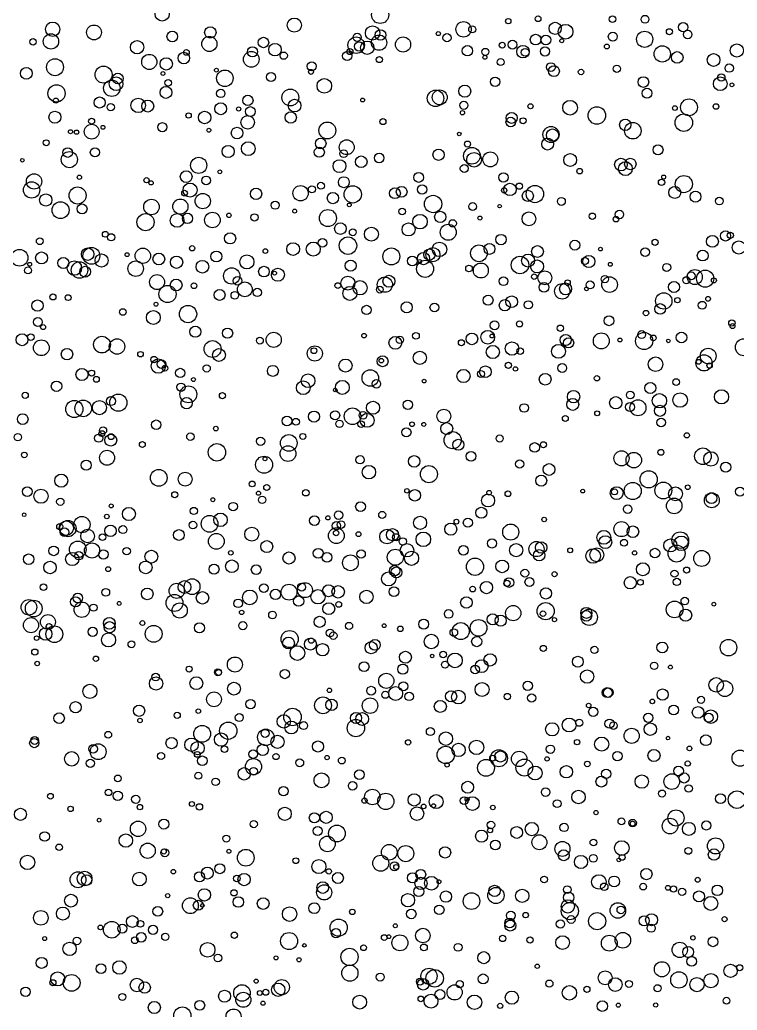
# Model space of a CAD drawing. Extents: x -296 to 296, y -196 to 196.
# Drawn here: x 136.2 to 197.6, y -46.1 to 38.5 of the extents above; entities that cross this region are included whole.
import ezdxf

# ---------------------------------------------------------------- set-up
doc = ezdxf.new("R2010")
doc.units = 0

msp = doc.modelspace()

# ---------------------------------------------------------------- linework, layer by layer
at = {"layer": 'VIA'}
for centre, radius in [((148.3895, 39.0434), 0.6096), ((167.0268, 38.9659), 0.7404), ((139.0291, 37.7352), 0.6114), ((142.5592, 37.4605), 0.6336), ((159.6875, 38.0866), 0.6074), ((174.1581, 37.7256), 0.6571), ((177.9817, 38.4216), 0.229), ((180.5299, 38.6306), 0.2448), ((181.9855, 37.8104), 0.5233), ((182.8807, 37.521), 0.6286), ((186.8938, 38.5901), 0.2888), ((189.6704, 38.5874), 0.3343), ((192.9316, 37.9047), 0.3976), ((138.8829, 36.6928), 0.6544), ((149.2554, 37.1161), 0.4583), ((152.5058, 37.4666), 0.4864), ((165.0591, 37.0393), 0.3499), ((166.3735, 37.4112), 0.6129), ((167.0517, 37.2399), 0.4541), ((171.9966, 37.3594), 0.175), ((172.7404, 37.0062), 0.3523), ((174.8985, 37.7219), 0.3017), ((180.318, 36.8454), 0.4585), ((186.9189, 37.099), 0.3851), ((189.6388, 36.8744), 0.6914), ((191.759, 37.5154), 0.2632), ((193.318, 37.2777), 0.366), ((137.3511, 36.6589), 0.2728), ((146.2437, 36.1954), 0.5685), ((152.4253, 36.4773), 0.6481), ((157.05, 36.6023), 0.4458), ((158.0349, 35.989), 0.5303), ((164.9743, 36.3692), 0.7044), ((165.2274, 36.2655), 0.3971), ((165.9216, 36.1511), 0.5765), ((166.9318, 36.5854), 0.6545), ((168.9844, 36.4235), 0.648), ((177.4626, 36.3737), 0.2517), ((178.3467, 36.4126), 0.3739), ((181.1929, 36.8183), 0.4185), ((182.5577, 36.7466), 0.1714), ((186.4088, 36.2616), 0.2085), ((197.5193, 35.9163), 0.5603), ((147.2871, 34.9397), 0.6479), ((150.245, 35.2741), 0.4939), ((150.4593, 35.7553), 0.2451), ((156.0086, 35.1597), 0.6729), ((156.1066, 35.7964), 0.433), ((158.7809, 35.4762), 0.3112), ((164.2055, 35.455), 0.3882), ((164.4448, 35.8243), 0.2571), ((174.4859, 35.892), 0.4441), ((176.0208, 35.7963), 0.3038), ((179.2326, 35.8222), 0.5344), ((179.4228, 35.7557), 0.3319), ((181.1198, 35.8348), 0.3934), ((191.1452, 35.6258), 0.697), ((192.4245, 35.3236), 0.4952), ((195.5363, 35.1073), 0.5447), ((139.2278, 34.4914), 0.726), ((148.7412, 34.764), 0.5253), ((161.1806, 34.5676), 0.3838), ((166.9583, 35.1395), 0.2625), ((175.9781, 35.3362), 0.1711), ((177.3253, 34.9275), 0.2916), ((181.6266, 34.498), 0.3775), ((196.8747, 34.4127), 0.3576), ((136.7765, 33.9646), 0.5027), ((143.3803, 33.8537), 0.7248), ((144.6017, 33.5194), 0.4547), ((148.4597, 33.9498), 0.161), ((153.0251, 34.2324), 0.1614), ((153.7514, 33.5423), 0.7063), ((157.6991, 33.6489), 0.3918), ((161.116, 34.0898), 0.2116), ((181.8864, 34.1502), 0.4635), ((184.1982, 34.0802), 0.2338), ((187.2611, 34.3526), 0.3053), ((196.195, 33.6143), 0.3114), ((144.0848, 32.6911), 0.7021), ((144.4527, 33.0763), 0.5849), ((148.9049, 33.1501), 0.2895), ((162.2538, 32.8957), 0.6251), ((176.853, 33.2402), 0.3993), ((189.5329, 33.2233), 0.4558), ((196.1071, 33.0738), 0.5879), ((197.101, 32.9814), 0.1625), ((139.3577, 32.2487), 0.7371), ((148.7159, 32.3372), 0.5105), ((153.3979, 32.2444), 0.3567), ((159.3465, 31.8979), 0.7235), ((171.7614, 31.8283), 0.7016), ((172.12, 31.9125), 0.6396), ((174.2579, 32.4358), 0.5158), ((189.838, 32.2664), 0.422), ((139.3031, 31.6323), 0.2189), ((143.043, 31.4684), 0.4746), ((143.9921, 31.0756), 0.313), ((146.3391, 31.2248), 0.6201), ((147.156, 31.1656), 0.512), ((153.393, 30.9345), 0.5084), ((155.7222, 31.6563), 0.4391), ((159.7096, 31.208), 0.5406), ((165.5269, 31.6799), 0.1634), ((174.185, 31.2324), 0.3453), ((179.8783, 31.1493), 0.2159), ((183.2634, 31.0216), 0.6314), ((193.4318, 31.0601), 0.7207), ((195.7336, 31.1288), 0.237), ((139.2164, 30.2123), 0.5139), ((150.6484, 30.3615), 0.2285), ((152.0172, 30.1903), 0.5338), ((154.9234, 30.9232), 0.1783), ((155.9346, 30.698), 0.4202), ((159.3792, 30.1928), 0.4877), ((174.0656, 30.593), 0.1829), ((178.267, 30.1562), 0.4704), ((185.5571, 30.3647), 0.7494), ((192.2265, 30.9965), 0.2008), ((192.9853, 29.7457), 0.7485), ((142.3601, 29.875), 0.257), ((148.4103, 29.3611), 0.3886), ((155.6995, 29.7745), 0.5758), ((162.5132, 29.0848), 0.7208), ((167.2642, 29.84), 0.2569), ((178.192, 29.8021), 0.4069), ((179.249, 29.9074), 0.2595), ((187.9815, 29.564), 0.485), ((188.628, 29.059), 0.7047), ((140.5522, 28.9727), 0.1753), ((141.0708, 28.9366), 0.1836), ((142.3609, 28.9806), 0.6382), ((143.3263, 29.3494), 0.1626), ((152.3824, 29.1059), 0.1719), ((154.7885, 28.8627), 0.4938), ((173.7889, 28.7849), 0.1524), ((181.6335, 28.7369), 0.6858), ((181.7671, 28.6834), 0.5267), ((138.4797, 28.0327), 0.2526), ((155.751, 27.527), 0.5909), ((161.9446, 27.9653), 0.456), ((164.1705, 27.6498), 0.6344), ((174.4954, 27.9175), 0.2613), ((181.3447, 27.9168), 0.5083), ((140.4572, 26.5922), 0.6894), ((140.312, 27.194), 0.4108), ((142.6407, 27.2111), 0.3936), ((154.0275, 27.2797), 0.5174), ((161.8219, 27.2206), 0.4329), ((163.9115, 27.1032), 0.3296), ((166.9402, 26.7318), 0.4107), ((172.0179, 27.0026), 0.4806), ((174.8775, 26.9201), 0.7119), ((175.052, 26.5768), 0.6259), ((176.4415, 26.6131), 0.6418), ((183.2747, 26.5554), 0.5507), ((190.7846, 27.4257), 0.4278), ((136.4329, 26.5412), 0.1567), ((151.5133, 26.1004), 0.6882), ((163.5509, 26.0343), 0.5494), ((165.4063, 26.4029), 0.4975), ((187.6131, 26.1704), 0.5398), ((187.9937, 25.8176), 0.5894), ((188.4118, 26.2139), 0.49), ((150.4439, 25.1341), 0.5022), ((153.3189, 25.5483), 0.1624), ((170.3133, 25.0685), 0.4194), ((174.2172, 25.8293), 0.3364), ((177.5686, 25.0728), 0.3988), ((184.0784, 25.605), 0.2346), ((137.23, 24.0008), 0.698), ((137.4376, 24.726), 0.6559), ((141.3147, 25.0838), 0.1784), ((147.0526, 24.8312), 0.22), ((147.4443, 24.6046), 0.1806), ((150.7716, 23.9901), 0.5999), ((152.157, 24.8155), 0.3738), ((161.961, 24.3543), 0.2956), ((163.9213, 24.6607), 0.4691), ((178.1277, 24.0423), 0.5323), ((178.9266, 24.3206), 0.2651), ((191.083, 24.644), 0.2689), ((191.2681, 25.1016), 0.1674), ((192.9938, 24.4996), 0.7338), ((141.1595, 23.5205), 0.7313), ((150.3007, 23.7272), 0.2406), ((151.8603, 23.0498), 0.6527), ((156.4219, 23.6668), 0.4832), ((160.2254, 23.7156), 0.6539), ((161.1899, 24.0544), 0.3038), ((162.9822, 23.3007), 0.4808), ((164.6866, 23.6206), 0.7381), ((168.2921, 23.715), 0.461), ((168.8656, 23.8407), 0.4594), ((170.616, 24.0363), 0.3995), ((177.6267, 23.9606), 0.2285), ((179.6486, 23.4951), 0.4749), ((180.2586, 23.6502), 0.7393), ((192.217, 23.7842), 0.5125), ((193.9857, 23.4225), 0.4662), ((138.4351, 23.1398), 0.5246), ((139.704, 22.2717), 0.7209), ((147.4731, 22.5443), 0.6642), ((149.9446, 22.5739), 0.6502), ((158.0507, 22.6931), 0.3466), ((164.3881, 22.7193), 0.1613), ((171.5531, 22.7975), 0.7417), ((174.9354, 22.5796), 0.3338), ((182.5176, 23.024), 0.3403), ((196.0245, 23.044), 0.3252), ((141.5443, 22.3785), 0.4227), ((150.5543, 21.5696), 0.4387), ((152.6859, 21.4275), 0.6655), ((154.0938, 21.8308), 0.1883), ((159.7153, 22.1886), 0.1667), ((162.5591, 21.5945), 0.7319), ((168.9061, 22.1566), 0.274), ((172.1669, 21.6938), 0.4827), ((177.2432, 22.609), 0.1516), ((179.7445, 21.533), 0.5889), ((185.1625, 21.7557), 0.2725), ((187.4808, 21.8964), 0.3642), ((146.97, 21.243), 0.7356), ((149.6661, 21.3952), 0.5813), ((156.2883, 21.6514), 0.3104), ((163.6278, 20.6967), 0.4941), ((169.4566, 20.6203), 0.5546), ((170.4314, 21.2901), 0.6237), ((173.2321, 21.1454), 0.3123), ((175.5529, 21.5962), 0.1727), ((187.1909, 21.5009), 0.2403), ((143.5276, 20.2092), 0.2504), ((154.1966, 19.8595), 0.4782), ((164.6859, 20.3773), 0.2931), ((166.276, 20.2234), 0.5976), ((172.8453, 20.3781), 0.6854), ((196.5518, 20.0656), 0.4332), ((196.9733, 20.1125), 0.2665), ((137.9274, 19.6192), 0.2917), ((144.0252, 19.9507), 0.3109), ((159.5865, 18.9445), 0.545), ((161.3094, 18.9418), 0.5986), ((162.0948, 19.4734), 0.3621), ((164.2733, 19.237), 0.7461), ((172.0953, 18.9214), 0.6201), ((177.3613, 19.7551), 0.4491), ((183.6761, 19.2788), 0.4218), ((190.5328, 19.5189), 0.2646), ((195.4339, 19.6031), 0.5064), ((197.6961, 19.0822), 0.5681), ((136.189, 18.2006), 0.7159), ((138.0825, 18.189), 0.5136), ((142.0226, 18.5096), 0.5314), ((142.3386, 18.3686), 0.7194), ((145.3891, 18.4696), 0.168), ((146.7388, 18.371), 0.6572), ((150.9523, 19.0151), 0.2236), ((153.0237, 18.3108), 0.4679), ((157.2175, 18.7775), 0.1983), ((167.9826, 18.3148), 0.7266), ((170.7323, 18.1289), 0.5229), ((171.2343, 18.4755), 0.4839), ((171.533, 18.4674), 0.6047), ((175.4739, 18.5831), 0.7143), ((176.3755, 18.9591), 0.4689), ((180.4767, 18.7347), 0.5034), ((185.8586, 18.9431), 0.1583), ((189.6811, 18.6844), 0.3626), ((194.6061, 18.3917), 0.4648), ((137.0618, 17.6435), 0.1618), ((139.9416, 17.7534), 0.4664), ((140.8824, 17.3247), 0.6171), ((141.3256, 17.1544), 0.7073), ((143.2092, 17.9711), 0.5617), ((146.1282, 17.2763), 0.6623), ((148.1043, 18.0945), 0.5019), ((149.6195, 17.8214), 0.5256), ((151.8362, 17.4399), 0.5419), ((155.6295, 17.8473), 0.604), ((164.5053, 17.5316), 0.4699), ((169.7792, 17.9315), 0.4214), ((170.869, 17.2562), 0.7313), ((170.4041, 17.8785), 0.1668), ((178.9816, 17.586), 0.749), ((179.6697, 17.9657), 0.5549), ((180.4444, 17.4614), 0.5513), ((184.5456, 17.9267), 0.2964), ((184.8718, 17.882), 0.521), ((186.7013, 17.6426), 0.1664), ((136.9246, 17.1219), 0.295), ((141.8054, 17.0136), 0.4635), ((154.3323, 16.653), 0.6976), ((157.0919, 17.018), 0.4585), ((158.2868, 16.7504), 0.5591), ((158.0064, 16.8908), 0.1626), ((174.6223, 17.2938), 0.2842), ((175.6349, 17.1138), 0.6377), ((181.1048, 16.4834), 0.5949), ((191.5273, 17.3727), 0.3446), ((193.6124, 16.6501), 0.3409), ((193.9298, 16.5543), 0.6406), ((194.8156, 16.4186), 0.7292), ((147.9507, 16.1216), 0.6385), ((149.5877, 15.8736), 0.5002), ((154.832, 16.2348), 0.3617), ((155.4574, 15.5073), 0.6337), ((164.2667, 16.033), 0.5996), ((165.301, 15.6357), 0.6101), ((167.431, 15.9031), 0.6532), ((167.7747, 16.1953), 0.5102), ((177.5643, 16.1921), 0.3709), ((180.1966, 16.5864), 0.2296), ((181.0372, 15.6805), 0.4167), ((183.0505, 16.0884), 0.2314), ((184.9736, 15.8806), 0.3365), ((186.242, 16.3767), 0.3168), ((186.6404, 15.9061), 0.6708), ((192.1448, 15.6997), 0.473), ((193.2094, 16.2806), 0.3039), ((195.5586, 16.2702), 0.2146), ((148.8519, 15.1033), 0.7347), ((151.1095, 15.8112), 0.2452), ((153.2995, 15.0266), 0.4669), ((154.6013, 14.9921), 0.3245), ((156.5242, 15.239), 0.3576), ((163.4058, 15.8219), 0.2461), ((164.439, 15.1597), 0.5994), ((166.9978, 15.4799), 0.289), ((182.593, 15.3374), 0.6588), ((182.8841, 15.5432), 0.5118), ((184.6641, 15.5426), 0.1592), ((137.7287, 14.1176), 0.4842), ((139.0475, 14.8598), 0.265), ((140.3484, 14.7952), 0.2481), ((147.8638, 14.2319), 0.1682), ((169.3005, 13.9646), 0.4759), ((176.2541, 14.5765), 0.4218), ((177.6862, 14.1482), 0.477), ((178.2721, 14.4453), 0.4983), ((179.702, 14.1767), 0.3499), ((191.275, 14.5131), 0.7012), ((192.4447, 14.5773), 0.2296), ((194.5601, 14.1433), 0.3357), ((195.0613, 14.6948), 0.2048), ((145.0238, 13.5672), 0.2796), ((147.6364, 13.0945), 0.5917), ((150.6002, 13.3897), 0.7392), ((165.8618, 13.7408), 0.3993), ((171.6638, 13.9509), 0.3758), ((189.7549, 13.4763), 0.2293), ((190.969, 13.8258), 0.4566), ((137.7634, 12.7077), 0.38), ((176.807, 12.4258), 0.3779), ((178.9396, 12.5486), 0.2618), ((186.5947, 12.8171), 0.4176), ((197.0977, 12.6269), 0.2737), ((138.2056, 12.2724), 0.2131), ((151.2228, 11.8823), 0.4772), ((153.9816, 11.7624), 0.4356), ((176.2275, 11.4149), 0.5847), ((182.4313, 12.1842), 0.2691), ((189.3847, 11.6367), 0.339), ((192.7875, 11.3913), 0.459), ((197.1536, 12.3639), 0.2104), ((136.4067, 11.2012), 0.5109), ((137.1609, 11.4141), 0.2901), ((138.0585, 10.5102), 0.671), ((143.243, 10.7792), 0.7153), ((144.5338, 10.6184), 0.6618), ((152.7008, 10.4052), 0.7218), ((156.7456, 11.1185), 0.293), ((157.9298, 11.1944), 0.6477), ((165.6515, 11.5461), 0.1967), ((168.3237, 10.9308), 0.5433), ((168.7021, 11.1923), 0.3173), ((170.0867, 11.5328), 0.2888), ((173.9701, 10.9419), 0.2567), ((174.8703, 11.2726), 0.4996), ((176.5866, 11.5141), 0.1599), ((178.2979, 10.4456), 0.5719), ((182.8914, 11.1765), 0.4786), ((183.1403, 10.9373), 0.4362), ((185.9362, 11.0968), 0.6804), ((187.5265, 11.1778), 0.1675), ((189.5956, 11.0879), 0.7364), ((190.3799, 11.3545), 0.2428), ((191.6606, 11.0975), 0.1527), ((198.13, 10.5553), 0.7313), ((140.256, 9.9664), 0.4885), ((146.5355, 9.9605), 0.2349), ((153.2474, 9.8929), 0.5431), ((161.4392, 10.0227), 0.6488), ((161.3682, 10.2588), 0.2485), ((170.4131, 9.6541), 0.5641), ((176.6582, 10.1486), 0.5588), ((179.003, 10.2226), 0.2798), ((182.2704, 10.2054), 0.5925), ((195.0737, 9.8039), 0.6706), ((147.6961, 9.5038), 0.2731), ((148.0561, 8.9435), 0.6122), ((148.3318, 9.1074), 0.3644), ((164.0629, 8.9866), 0.5613), ((167.2357, 9.3625), 0.4678), ((167.1231, 9.4036), 0.192), ((190.5737, 9.1046), 0.6236), ((194.7139, 9.2199), 0.6928), ((194.261, 9.309), 0.2033), ((141.5335, 8.2248), 0.5164), ((142.356, 8.3461), 0.2551), ((148.6271, 8.759), 0.2419), ((149.932, 8.36), 0.3949), ((152.1939, 8.7486), 0.3126), ((157.8547, 8.5366), 0.4698), ((166.1802, 7.9232), 0.7058), ((174.1526, 8.0959), 0.5612), ((175.6389, 8.269), 0.2974), ((176.0222, 8.4612), 0.4984), ((177.99, 9.0084), 0.2677), ((178.5928, 8.7029), 0.191), ((182.5893, 8.7755), 0.3826), ((195.1909, 8.9888), 0.2256), ((139.3592, 7.2173), 0.4463), ((142.7667, 7.8121), 0.2493), ((151.0679, 7.7954), 0.1701), ((160.4516, 7.0975), 0.5877), ((160.8616, 7.6927), 0.5833), ((163.7916, 7.1242), 0.595), ((166.7058, 7.4233), 0.362), ((170.7859, 7.6661), 0.1593), ((181.1358, 7.8219), 0.5038), ((185.5597, 7.9022), 0.2302), ((192.3349, 7.5775), 0.2883), ((150.001, 7.1392), 0.353), ((150.6301, 6.5321), 0.7229), ((163.1866, 6.8997), 0.1576), ((183.5603, 6.3315), 0.5287), ((188.4062, 6.4738), 0.3256), ((190.1263, 7.0705), 0.4664), ((196.2119, 6.3211), 0.6069), ((136.6797, 6.4474), 0.2652), ((140.8798, 5.2758), 0.7304), ((141.6361, 5.329), 0.7131), ((143.0265, 5.3954), 0.6034), ((144.0049, 5.9507), 0.3878), ((144.6416, 5.8193), 0.7362), ((150.4786, 5.7788), 0.4843), ((153.5385, 6.4157), 0.2603), ((166.4148, 5.3835), 0.5597), ((169.3988, 5.6362), 0.3978), ((183.4901, 5.6732), 0.5096), ((187.1682, 5.8116), 0.5271), ((189.0701, 5.3812), 0.6845), ((190.9043, 5.982), 0.6129), ((192.6719, 6.0449), 0.6201), ((161.372, 4.6273), 0.4787), ((163.1766, 4.7347), 0.3891), ((164.6623, 4.6578), 0.7055), ((172.4731, 4.6707), 0.5963), ((179.3297, 5.3655), 0.3672), ((185.5811, 4.9114), 0.2074), ((188.3886, 5.4472), 0.3825), ((190.9489, 5.123), 0.4732), ((136.4672, 4.4123), 0.459), ((147.8796, 3.9294), 0.4096), ((159.0608, 4.2576), 0.4177), ((159.8276, 4.1871), 0.2917), ((163.5529, 4.0114), 0.3209), ((165.4031, 3.9795), 0.2768), ((165.5619, 4.7387), 0.3285), ((165.9188, 4.3079), 0.5896), ((182.8548, 4.4706), 0.2517), ((191.0532, 4.1214), 0.3681), ((143.2354, 3.1723), 0.2479), ((143.3364, 3.4446), 0.3034), ((152.9816, 3.6035), 0.1947), ((169.2691, 3.2865), 0.3949), ((169.7531, 3.9708), 0.1968), ((170.7566, 3.9595), 0.1708), ((172.7179, 3.6064), 0.5082), ((136.0493, 2.8717), 0.3198), ((142.9601, 2.7886), 0.3504), ((143.9941, 2.6112), 0.5062), ((144.0249, 2.9148), 0.2533), ((150.803, 2.9153), 0.3174), ((156.7999, 2.5198), 0.3532), ((159.2161, 2.3727), 0.7117), ((160.4152, 2.9302), 0.258), ((173.2281, 2.6099), 0.7355), ((173.7073, 2.2192), 0.4718), ((177.2411, 2.7545), 0.3025), ((193.2407, 3.0266), 0.221), ((143.677, 1.1079), 0.6399), ((146.6953, 2.2393), 0.251), ((153.0683, 1.5753), 0.7465), ((159.1453, 1.4645), 0.6727), ((180.2362, 1.9891), 0.4131), ((180.984, 2.2262), 0.2535), ((187.6619, 1.06), 0.6434), ((191.0242, 1.5742), 0.2555), ((194.6235, 1.2381), 0.7116), ((136.6003, 1.3504), 0.2376), ((141.899, 0.479), 0.4308), ((157.101, 0.518), 0.7283), ((157.1807, 1.0225), 0.1641), ((165.309, 0.9396), 0.3547), ((169.9326, 0.7996), 0.4953), ((174.7946, 1.2337), 0.4129), ((178.9535, 0.5717), 0.3504), ((188.711, 0.9094), 0.6628), ((195.3072, 1.0124), 0.6171), ((148.0952, -0.6066), 0.7155), ((166.0665, -0.1215), 0.5733), ((171.1946, -0.2942), 0.733), ((181.4667, 0.1068), 0.5012), ((189.9845, -0.7327), 0.7383), ((196.5671, 0.3131), 0.4339), ((139.7647, -0.8483), 0.5593), ((150.3559, -0.7178), 0.5935), ((180.7964, -0.8453), 0.4717), ((136.8592, -1.786), 0.4066), ((138.029, -2.1766), 0.607), ((156.0819, -1.1268), 0.2495), ((157.3256, -1.4283), 0.2562), ((160.6722, -1.8805), 0.2742), ((169.3138, -1.7103), 0.1915), ((169.9923, -2.1015), 0.4873), ((176.3432, -1.8737), 0.1993), ((184.343, -1.7376), 0.1586), ((187.2495, -1.9143), 0.5471), ((187.0607, -1.8026), 0.2613), ((188.6222, -1.7301), 0.733), ((191.2365, -1.6879), 0.722), ((192.2741, -1.9798), 0.5931), ((193.3241, -1.4107), 0.1977), ((197.7837, -1.7858), 0.3875), ((139.6805, -2.6477), 0.3124), ((149.4674, -2.0516), 0.2603), ((152.7223, -2.4752), 0.1676), ((156.6269, -1.9191), 0.1765), ((156.9441, -2.4847), 0.3109), ((176.2584, -2.5438), 0.5539), ((177.9493, -1.9707), 0.242), ((192.164, -3.0079), 0.6648), ((195.383, -2.5213), 0.6366), ((195.3525, -2.3552), 0.4548), ((144.0339, -3.0059), 0.1652), ((145.5434, -3.6945), 0.5594), ((151.0977, -3.4349), 0.3074), ((154.4626, -3.0653), 0.3603), ((165.3489, -3.0633), 0.4175), ((175.6706, -3.5907), 0.473), ((188.1897, -3.2826), 0.3674), ((136.5916, -3.7629), 0.1557), ((141.5281, -4.6039), 0.6956), ((143.657, -3.9119), 0.1922), ((152.445, -4.5332), 0.7172), ((153.374, -4.1939), 0.5756), ((161.4101, -4.2632), 0.4182), ((162.5566, -4.027), 0.1779), ((163.475, -3.799), 0.3625), ((167.1996, -3.7698), 0.2999), ((170.4393, -4.4551), 0.5609), ((173.5467, -4.3521), 0.2034), ((174.5265, -4.4413), 0.3889), ((181.0498, -4.1623), 0.1939), ((139.6363, -4.7671), 0.2642), ((140.1945, -4.9032), 0.6164), ((140.3286, -4.9416), 0.6946), ((140.0484, -5.256), 0.3701), ((142.0106, -5.5789), 0.5819), ((143.9751, -5.137), 0.4905), ((145.0321, -5.0318), 0.343), ((149.8237, -5.4908), 0.459), ((151.0176, -4.6441), 0.3237), ((156.0486, -5.4235), 0.5978), ((163.2787, -5.5422), 0.677), ((163.2833, -4.7021), 0.3601), ((163.6779, -4.6035), 0.3268), ((167.6121, -5.623), 0.6218), ((168.0798, -5.4654), 0.5203), ((173.0641, -4.9912), 0.5132), ((178.1899, -5.2393), 0.6867), ((187.6599, -4.987), 0.6441), ((188.6355, -5.2116), 0.4945), ((143.2891, -5.6763), 0.2882), ((153.0179, -6.0368), 0.6745), ((163.2642, -5.3191), 0.2333), ((165.1764, -5.4184), 0.2099), ((168.3862, -5.6875), 0.3089), ((168.9662, -6.0408), 0.3181), ((170.7162, -5.8602), 0.6209), ((176.5863, -6.2114), 0.3917), ((186.1501, -5.6928), 0.5914), ((186.2798, -6.1015), 0.5518), ((187.88, -6.1593), 0.2929), ((191.8389, -6.3811), 0.5616), ((192.6858, -5.932), 0.7086), ((192.77, -6.2014), 0.6236), ((139.1163, -6.845), 0.4123), ((141.1778, -6.721), 0.7133), ((142.3925, -6.8112), 0.6499), ((143.3644, -7.1562), 0.4024), ((145.3525, -6.8713), 0.3169), ((157.3329, -6.4847), 0.5124), ((161.7295, -7.0574), 0.4243), ((165.4016, -7.1147), 0.3577), ((168.3263, -7.394), 0.6879), ((169.3202, -6.7968), 0.5731), ((174.1473, -6.8018), 0.4085), ((178.6546, -6.7861), 0.558), ((180.3876, -6.6926), 0.6482), ((180.6204, -7.2236), 0.4851), ((180.7832, -6.5639), 0.4894), ((183.2678, -6.8025), 0.2074), ((185.2322, -7.285), 0.6228), ((185.5483, -7.1911), 0.5934), ((190.5229, -7.033), 0.4042), ((192.3726, -7.0799), 0.7228), ((136.9724, -7.5639), 0.4521), ((140.7038, -7.544), 0.5654), ((141.2751, -7.2587), 0.3603), ((147.467, -7.3354), 0.5485), ((154.2548, -7.0188), 0.1947), ((159.2322, -7.46), 0.5183), ((162.4806, -7.4046), 0.4148), ((164.4883, -7.8669), 0.6721), ((169.7121, -7.4781), 0.6058), ((175.1363, -8.2041), 0.7349), ((188.779, -7.018), 0.1855), ((194.5172, -7.4904), 0.6817), ((138.8016, -8.2731), 0.5322), ((143.7741, -8.41), 0.2114), ((146.9897, -8.2637), 0.54), ((152.8234, -8.4095), 0.4274), ((154.3476, -8.1617), 0.5413), ((156.4248, -8.4505), 0.4151), ((168.2622, -8.5463), 0.4422), ((168.4144, -8.6874), 0.4621), ((177.4581, -8.1779), 0.5418), ((179.3983, -8.7534), 0.3314), ((189.4902, -8.4245), 0.5562), ((193.2261, -8.489), 0.2593), ((150.9472, -9.91), 0.6756), ((167.7563, -9.2483), 0.6008), ((178.0421, -9.5552), 0.4103), ((179.7878, -9.51), 0.3779), ((181.9445, -8.8395), 0.2156), ((188.4152, -9.5714), 0.5234), ((189.2778, -9.5351), 0.2433), ((192.1913, -8.7964), 0.301), ((192.3902, -9.5015), 0.3127), ((138.2513, -9.95), 0.2811), ((143.5703, -10.3941), 0.3302), ((147.1119, -10.5274), 0.5007), ((149.6332, -10.2668), 0.6498), ((150.2985, -9.9349), 0.5417), ((157.088, -10.0279), 0.3715), ((158.0752, -10.5659), 0.4422), ((159.2345, -10.3781), 0.6793), ((160.5926, -10.2058), 0.6388), ((160.3158, -9.9451), 0.3402), ((162.6202, -10.2559), 0.5147), ((163.4362, -10.3452), 0.5321), ((168.2067, -10.3371), 0.4109), ((174.9348, -10.1129), 0.2398), ((176.1136, -9.9826), 0.5303), ((177.8618, -9.6273), 0.2668), ((181.1958, -10.4859), 0.4794), ((140.9893, -11.2018), 0.4358), ((141.1774, -10.8738), 0.4123), ((149.4447, -11.2995), 0.7254), ((151.8361, -10.8649), 0.5316), ((154.8903, -11.3331), 0.3675), ((155.8814, -10.8262), 0.6293), ((160.0583, -11.1362), 0.4365), ((161.7071, -10.7731), 0.6117), ((165.8577, -10.7815), 0.5722), ((174.4008, -11.2631), 0.4921), ((193.073, -11.1364), 0.3225), ((136.9949, -11.669), 0.6651), ((137.4044, -11.7784), 0.7128), ((141.5167, -11.8764), 0.6583), ((142.519, -11.698), 0.3032), ((144.7088, -11.3382), 0.1636), ((149.8876, -11.9395), 0.6504), ((162.6297, -11.7889), 0.5102), ((163.4811, -11.4241), 0.247), ((178.4026, -12.1693), 0.6547), ((181.1776, -11.9973), 0.7338), ((184.6616, -12.1478), 0.4733), ((184.9063, -12.5224), 0.6958), ((192.2035, -11.8532), 0.716), ((193.1425, -12.3422), 0.5178), ((195.5566, -11.4051), 0.166), ((137.1754, -13.1959), 0.6419), ((138.6221, -12.9227), 0.6341), ((143.8729, -13.0404), 0.5064), ((155.1868, -12.1062), 0.1915), ((157.8214, -12.3263), 0.3257), ((161.8544, -12.9138), 0.4727), ((170.7481, -13.1124), 0.4255), ((172.8826, -12.2397), 0.3691), ((176.6488, -12.7052), 0.4714), ((177.3362, -12.8104), 0.4748), ((180.9429, -12.2161), 0.2374), ((181.9311, -12.724), 0.1825), ((184.661, -12.3977), 0.4535), ((138.4267, -13.9462), 0.5338), ((139.1734, -13.9742), 0.7172), ((138.724, -13.3099), 0.2535), ((142.4479, -13.7656), 0.3884), ((143.8982, -13.3721), 0.4786), ((146.7002, -13.0168), 0.2069), ((147.6612, -13.9429), 0.7202), ((151.5718, -13.4261), 0.4306), ((155.2869, -13.2432), 0.3513), ((162.7433, -13.8687), 0.3287), ((164.364, -13.2643), 0.3083), ((167.3692, -13.2438), 0.1661), ((168.7494, -13.5085), 0.2372), ((173.3245, -13.8344), 0.3263), ((173.9194, -13.7061), 0.7271), ((175.4445, -13.4283), 0.7154), ((137.6537, -14.3063), 0.1931), ((143.8077, -14.4576), 0.6036), ((159.2885, -14.3843), 0.7313), ((159.1925, -14.726), 0.5028), ((161.0622, -14.8154), 0.512), ((161.1354, -14.5216), 0.2264), ((163.0283, -14.0935), 0.3149), ((171.3999, -14.5962), 0.6162), ((175.28, -14.6029), 0.4341), ((145.7612, -14.8316), 0.2906), ((159.9492, -15.5822), 0.6295), ((162.1084, -15.2912), 0.5254), ((166.2573, -15.1249), 0.5195), ((166.5781, -14.8805), 0.4625), ((180.9721, -15.1859), 0.265), ((185.3471, -15.3066), 0.3026), ((191.1418, -15.1023), 0.466), ((196.8087, -15.1188), 0.7072), ((137.5029, -15.4993), 0.2637), ((142.7256, -16.0652), 0.2296), ((154.6073, -16.5652), 0.6451), ((169.1867, -15.9433), 0.5114), ((171.4758, -15.8262), 0.1503), ((172.4123, -15.7008), 0.2765), ((173.422, -16.2061), 0.624), ((176.4349, -16.1647), 0.5322), ((183.9273, -16.321), 0.4663), ((137.7075, -16.4785), 0.1943), ((150.6937, -16.9524), 0.2567), ((153.1559, -17.2238), 0.2979), ((165.6518, -16.7436), 0.4236), ((168.963, -16.9604), 0.4328), ((172.5705, -16.5709), 0.2872), ((175.1567, -16.9768), 0.3699), ((175.6993, -16.7001), 0.5493), ((190.4525, -16.6715), 0.3097), ((191.8446, -16.7798), 0.1663), ((147.8647, -18.1805), 0.5686), ((147.8318, -17.6349), 0.3286), ((151.3115, -18.1556), 0.5503), ((153.2124, -17.2368), 0.2544), ((158.8756, -17.3736), 0.3978), ((167.551, -17.9539), 0.6469), ((184.7211, -17.5875), 0.5682), ((195.7561, -18.3018), 0.6193), ((142.212, -18.857), 0.6059), ((154.5294, -18.6237), 0.5544), ((162.6914, -18.7675), 0.1875), ((166.2572, -18.8079), 0.3837), ((168.3504, -19.0398), 0.5956), ((169.0172, -18.4279), 0.3818), ((175.7372, -18.6944), 0.5951), ((179.6486, -18.3824), 0.3973), ((186.4373, -18.9602), 0.4246), ((186.5299, -18.9588), 0.4099), ((196.5008, -18.6248), 0.6711), ((152.821, -19.5338), 0.6339), ((162.1391, -20.0499), 0.7154), ((166.1611, -20.0741), 0.6619), ((167.4713, -19.1481), 0.3004), ((169.5034, -19.2825), 0.3661), ((173.092, -19.2751), 0.4764), ((173.7165, -19.3431), 0.5845), ((177.8972, -19.2978), 0.2722), ((179.9795, -19.421), 0.3556), ((191.1739, -19.1262), 0.4783), ((194.4635, -19.5805), 0.3026), ((140.9882, -20.2121), 0.4859), ((146.4186, -20.5075), 0.4817), ((155.9482, -19.9431), 0.4017), ((159.5379, -21.05), 0.7478), ((162.8667, -20.0052), 0.4827), ((172.1682, -20.1385), 0.5169), ((184.8509, -20.0652), 0.1968), ((185.2402, -20.6019), 0.3886), ((190.3014, -19.7135), 0.1938), ((192.1155, -20.4494), 0.4103), ((194.2096, -20.6512), 0.4967), ((139.578, -21.1454), 0.449), ((146.4924, -21.343), 0.1948), ((149.6744, -20.901), 0.2634), ((151.4797, -20.5436), 0.1937), ((154.9799, -21.0918), 0.3432), ((158.7859, -21.4225), 0.5722), ((164.9607, -21.1315), 0.4758), ((165.4848, -21.2218), 0.5483), ((183.1904, -21.729), 0.5973), ((189.952, -21.1108), 0.3967), ((195.3019, -21.0163), 0.5755), ((195.1139, -21.1095), 0.3816), ((151.8041, -22.4826), 0.7201), ((154.0409, -22.217), 0.7376), ((159.432, -21.9426), 0.5547), ((160.4835, -21.783), 0.3429), ((164.9483, -21.9925), 0.7424), ((171.3184, -22.2921), 0.3425), ((181.7336, -22.0983), 0.5684), ((184.0435, -21.5389), 0.3004), ((186.6326, -21.6197), 0.3892), ((186.9765, -21.7822), 0.3182), ((190.1211, -22.0894), 0.5358), ((137.4899, -23.0518), 0.3321), ((143.7775, -22.567), 0.2942), ((149.1953, -23.2687), 0.4846), ((150.8994, -23.4186), 0.5767), ((153.4264, -22.9773), 0.5728), ((157.2487, -22.7813), 0.705), ((157.1878, -22.4489), 0.3414), ((158.2479, -23.1629), 0.5613), ((172.6382, -22.8991), 0.5765), ((185.9664, -23.3609), 0.6016), ((188.5301, -22.6552), 0.6462), ((191.6355, -22.8473), 0.1571), ((194.8764, -23.0327), 0.4578), ((137.4546, -23.271), 0.3953), ((142.4944, -23.7645), 0.3769), ((142.9139, -24.0127), 0.6786), ((151.4175, -23.7046), 0.5651), ((153.7215, -23.7955), 0.285), ((156.9875, -23.8579), 0.486), ((161.7099, -23.5659), 0.4786), ((169.4101, -23.2169), 0.2252), ((172.6309, -24.2843), 0.7421), ((173.7332, -23.8636), 0.568), ((175.2638, -23.6401), 0.6206), ((181.5811, -23.8062), 0.3621), ((183.8641, -23.1951), 0.2275), ((193.4664, -23.7311), 0.2035), ((140.6524, -24.6211), 0.6155), ((148.2923, -24.3795), 0.3077), ((151.3939, -24.2372), 0.2486), ((151.8255, -24.7837), 0.4079), ((156.1649, -24.2141), 0.3647), ((158.1235, -24.4225), 0.2612), ((162.4853, -24.5098), 0.1842), ((163.7446, -24.7694), 0.2918), ((176.6449, -24.5643), 0.2555), ((177.1786, -24.5735), 0.7274), ((177.3115, -24.4222), 0.4765), ((178.9143, -24.6245), 0.6584), ((181.2923, -24.6264), 0.1847), ((187.316, -24.384), 0.3976), ((190.4362, -24.3294), 0.5174), ((197.7981, -24.5617), 0.6886), ((142.2496, -25.004), 0.3506), ((155.4006, -25.9024), 0.5276), ((156.1957, -25.2897), 0.6905), ((156.205, -25.6784), 0.3246), ((160.1503, -24.9574), 0.3346), ((172.7467, -25.1445), 0.1853), ((176.0783, -25.3887), 0.7224), ((179.354, -25.3699), 0.7227), ((180.2724, -25.8314), 0.5967), ((182.9456, -25.727), 0.5284), ((184.7392, -25.0562), 0.2383), ((192.5383, -25.6545), 0.4156), ((193.3196, -25.0235), 0.2266), ((144.5948, -26.2942), 0.2875), ((151.4725, -26.0665), 0.2955), ((162.0119, -26.4621), 0.6349), ((165.2523, -25.9729), 0.409), ((185.9457, -26.5617), 0.466), ((186.3503, -25.9122), 0.3973), ((189.3916, -26.5669), 0.5732), ((191.9547, -26.566), 0.6699), ((193.0109, -26.2559), 0.4306), ((152.9588, -26.583), 0.321), ((158.7653, -27.3818), 0.394), ((164.6747, -26.9236), 0.3648), ((174.5103, -27.0511), 0.5081), ((193.4031, -27.1571), 0.3179), ((138.8376, -27.8181), 0.2434), ((143.8031, -27.4912), 0.2747), ((144.5916, -27.7788), 0.4056), ((146.1273, -28.0793), 0.3572), ((166.361, -27.8802), 0.6592), ((167.5098, -28.2584), 0.6945), ((169.9344, -28.1346), 0.5233), ((171.8096, -28.2784), 0.5967), ((174.2045, -28.1932), 0.3355), ((174.4572, -28.0771), 0.1736), ((174.9159, -28.4404), 0.582), ((181.176, -27.4642), 0.3684), ((183.9825, -27.883), 0.5758), ((191.1257, -27.5876), 0.2993), ((196.1245, -28.0262), 0.4252), ((197.5317, -28.1077), 0.7455), ((140.5557, -28.8957), 0.2313), ((146.4841, -28.745), 0.2356), ((150.935, -28.4815), 0.2112), ((151.5753, -28.7274), 0.2748), ((158.869, -29.323), 0.5585), ((165.6893, -28.1879), 0.2286), ((170.1758, -29.3042), 0.5744), ((170.7432, -28.6846), 0.1994), ((171.5922, -28.63), 0.1674), ((176.6569, -28.7806), 0.1947), ((182.1566, -28.4478), 0.3351), ((136.2693, -29.3639), 0.5158), ((161.4004, -29.6558), 0.4336), ((162.4054, -29.6219), 0.5194), ((185.4792, -29.2128), 0.182), ((192.3213, -29.6741), 0.6878), ((142.9965, -29.8593), 0.1596), ((146.3269, -30.6034), 0.6569), ((148.5395, -30.1959), 0.4312), ((156.2217, -30.1989), 0.3082), ((161.6789, -30.7808), 0.388), ((163.331, -31.0021), 0.7133), ((176.4967, -30.2745), 0.3205), ((178.7055, -30.9119), 0.5038), ((179.9889, -30.6238), 0.5651), ((182.7556, -30.4878), 0.3565), ((187.656, -29.964), 0.289), ((188.6125, -30.1161), 0.3233), ((188.6111, -30.1612), 0.2115), ((191.8086, -30.3669), 0.6704), ((193.4174, -30.6085), 0.5538), ((194.9074, -30.315), 0.3879), ((138.3395, -31.2576), 0.4098), ((145.2848, -31.6063), 0.5747), ((153.8694, -31.4382), 0.2982), ((162.5203, -31.8915), 0.6669), ((175.6983, -31.2274), 0.5144), ((176.4257, -30.728), 0.2096), ((180.6446, -31.7524), 0.6363), ((139.5783, -32.1794), 0.2789), ((147.1518, -32.4757), 0.6499), ((167.8026, -32.6), 0.6674), ((169.2157, -32.7207), 0.6891), ((172.5795, -32.6161), 0.485), ((176.8711, -31.9824), 0.4101), ((182.6135, -32.3194), 0.6414), ((185.2577, -31.7687), 0.2857), ((187.6851, -32.2442), 0.6273), ((195.7004, -32.0663), 0.6874), ((136.8757, -33.4669), 0.6185), ((148.6132, -32.6454), 0.3405), ((148.5239, -32.5415), 0.2159), ((154.0923, -32.5201), 0.1704), ((155.5348, -33.072), 0.7169), ((167.0758, -33.5391), 0.6814), ((182.7176, -32.8662), 0.4644), ((184.1952, -33.4338), 0.565), ((185.2514, -33.1238), 0.3257), ((187.7175, -33.0398), 0.2474), ((193.3733, -32.4929), 0.2882), ((195.5709, -32.8018), 0.4883), ((153.32, -34.0095), 0.4283), ((159.8203, -33.3236), 0.2473), ((161.791, -33.8304), 0.6014), ((168.2494, -33.8093), 0.3796), ((168.3971, -33.866), 0.2097), ((187.4258, -33.2606), 0.1572), ((141.1941, -34.9538), 0.6783), ((141.7598, -34.8491), 0.6264), ((141.9336, -34.9876), 0.4485), ((146.4432, -34.8967), 0.5842), ((149.3393, -34.2601), 0.1921), ((151.5825, -34.7083), 0.4377), ((152.2546, -34.3856), 0.5055), ((154.7824, -34.8388), 0.2827), ((155.3917, -34.9336), 0.5273), ((162.6328, -34.2364), 0.2282), ((163.4198, -34.8041), 0.4648), ((169.7924, -34.7935), 0.4338), ((170.4992, -34.5015), 0.4185), ((171.4087, -35.249), 0.585), ((181.0376, -34.9272), 0.2835), ((185.73, -35.1437), 0.6209), ((187.0342, -35.1029), 0.4646), ((189.7948, -34.473), 0.4826), ((162.2426, -36.0335), 0.6474), ((162.1201, -35.6188), 0.5002), ((170.3258, -35.9621), 0.4298), ((170.5183, -35.2638), 0.524), ((172.0534, -35.1246), 0.1664), ((176.8065, -35.9083), 0.4848), ((183.0255, -35.8017), 0.3222), ((186.1873, -35.5521), 0.3176), ((189.5054, -35.5431), 0.2853), ((191.631, -35.646), 0.2107), ((192.1049, -35.7475), 0.2654), ((194.1728, -34.958), 0.2157), ((195.8536, -35.8603), 0.4459), ((140.5904, -36.7472), 0.5488), ((148.8627, -36.3177), 0.1821), ((151.9975, -36.2513), 0.5284), ((154.5234, -36.0751), 0.2673), ((169.4057, -36.7051), 0.5682), ((172.6547, -36.3998), 0.4846), ((174.8358, -36.7807), 0.7094), ((176.9226, -36.2988), 0.6933), ((179.1715, -36.3315), 0.5683), ((183.1473, -36.4663), 0.4495), ((192.8378, -35.992), 0.3142), ((194.2854, -36.3784), 0.4703), ((195.2923, -36.9739), 0.5944), ((150.8013, -37.1733), 0.6774), ((151.4787, -37.1398), 0.4268), ((151.8204, -37.1427), 0.1523), ((154.8979, -36.8585), 0.4501), ((157.0226, -36.9915), 0.501), ((161.3892, -37.383), 0.4684), ((172.0788, -37.5252), 0.4067), ((183.0738, -37.23), 0.5698), ((183.2464, -37.6335), 0.7348), ((187.3492, -37.5778), 0.6636), ((187.607, -37.531), 0.3287), ((138.0177, -38.2086), 0.6314), ((139.9014, -37.8466), 0.5577), ((145.8397, -38.5242), 0.5054), ((148.0166, -37.6613), 0.4163), ((159.2873, -37.8918), 0.6209), ((164.6473, -37.7012), 0.2363), ((169.6828, -37.8754), 0.4108), ((178.1865, -38.022), 0.3693), ((179.4624, -37.9748), 0.2348), ((183.3596, -38.3492), 0.3373), ((185.5764, -38.4958), 0.7362), ((189.6003, -38.4598), 0.4316), ((190.2294, -38.3773), 0.5122), ((143.1115, -39.0252), 0.2008), ((144.0808, -39.2256), 0.7124), ((144.9881, -39.1238), 0.3859), ((146.5243, -38.7197), 0.2854), ((147.6119, -39.2353), 0.3917), ((163.4737, -39.0451), 0.7341), ((168.32, -38.8878), 0.1683), ((178.0957, -38.6529), 0.4224), ((178.1531, -38.8707), 0.4708), ((182.4434, -38.7369), 0.3563), ((190.2002, -39.0905), 0.3488), ((196.4752, -38.3224), 0.2161), ((146.6025, -39.8744), 0.4056), ((148.6543, -39.8315), 0.3072), ((154.5608, -39.6985), 0.2719), ((159.2375, -40.1917), 0.7258), ((163.2453, -39.523), 0.3938), ((167.3774, -39.8985), 0.2473), ((167.7643, -39.8208), 0.1636), ((168.7164, -40.3432), 0.6801), ((170.6792, -39.7265), 0.6224), ((177.4996, -39.9706), 0.2713), ((182.6221, -40.324), 0.5842), ((186.6148, -40.3718), 0.6779), ((187.7759, -40.1238), 0.664), ((193.77, -39.92), 0.1869), ((138.3472, -39.982), 0.1674), ((140.4774, -40.8589), 0.5719), ((141.0964, -40.183), 0.3264), ((146.0535, -40.127), 0.2875), ((152.2723, -40.9449), 0.6316), ((160.5433, -40.5606), 0.1533), ((165.6134, -40.7655), 0.2448), ((170.7689, -40.7399), 0.2909), ((173.6884, -40.7301), 0.3395), ((179.8378, -40.1073), 0.2709), ((192.6417, -40.9485), 0.6582), ((195.4827, -40.2537), 0.4213), ((153.155, -41.6407), 0.3315), ((158.1249, -41.6331), 0.1699), ((164.4072, -41.5487), 0.7398), ((175.8824, -41.6141), 0.5137), ((193.3624, -41.1296), 0.4669), ((138.0836, -42.0584), 0.4689), ((143.1659, -42.5616), 0.418), ((144.7356, -42.4532), 0.5773), ((160.0849, -41.7964), 0.1782), ((164.4355, -42.9345), 0.6968), ((180.4591, -42.3496), 0.1865), ((191.1167, -42.6056), 0.6486), ((193.6579, -41.9327), 0.4164), ((196.9865, -42.737), 0.5648), ((197.7635, -42.4763), 0.258), ((139.4581, -43.4282), 0.5999), ((140.6507, -43.771), 0.7143), ((167.0309, -43.2744), 0.3417), ((171.2053, -43.2048), 0.6907), ((171.691, -43.3848), 0.7483), ((175.8333, -43.4292), 0.421), ((186.2667, -43.3381), 0.5886), ((192.5694, -43.5161), 0.7037), ((195.3086, -43.5784), 0.6088), ((139.0492, -43.7584), 0.2614), ((146.2272, -43.9485), 0.5738), ((146.8967, -44.1708), 0.4902), ((155.2127, -44.6305), 0.7095), ((156.4258, -43.6215), 0.173), ((158.3111, -44.3587), 0.5724), ((158.6169, -44.1411), 0.6517), ((170.4363, -43.6644), 0.3025), ((170.6999, -43.8917), 0.4864), ((173.3912, -44.5796), 0.6492), ((173.826, -43.8764), 0.3078), ((181.4954, -43.831), 0.3073), ((183.2083, -44.6194), 0.6136), ((187.1317, -43.9162), 0.5841), ((188.294, -43.8579), 0.2992), ((190.7461, -44.2254), 0.3038), ((194.1092, -43.916), 0.6078), ((136.7113, -44.5312), 0.4058), ((144.9853, -44.966), 0.2948), ((153.7232, -44.9089), 0.5126), ((155.33, -45.2107), 0.647), ((156.7363, -44.6327), 0.2034), ((157.2509, -44.5693), 0.2592), ((165.2774, -45.4094), 0.5918), ((171.3745, -45.3278), 0.5912), ((172.1394, -44.7688), 0.4268), ((175.0881, -45.425), 0.6175), ((178.2828, -45.0314), 0.5635), ((184.7056, -44.32), 0.2609), ((147.7199, -45.8684), 0.5169), ((151.6061, -45.6795), 0.4189), ((157.0154, -45.5078), 0.1776), ((170.5048, -45.1351), 0.2407), ((177.2857, -45.7339), 0.2176), ((186.0212, -45.7521), 0.4492), ((187.3906, -45.6733), 0.1744), ((190.5879, -45.6592), 0.1786), ((196.6368, -45.2937), 0.2918), ((150.1194, -46.5573), 0.7348), ((154.4953, -46.6478), 0.6469)]:
    msp.add_circle(centre, radius, dxfattribs=at)

doc.saveas('drawing.dxf')
